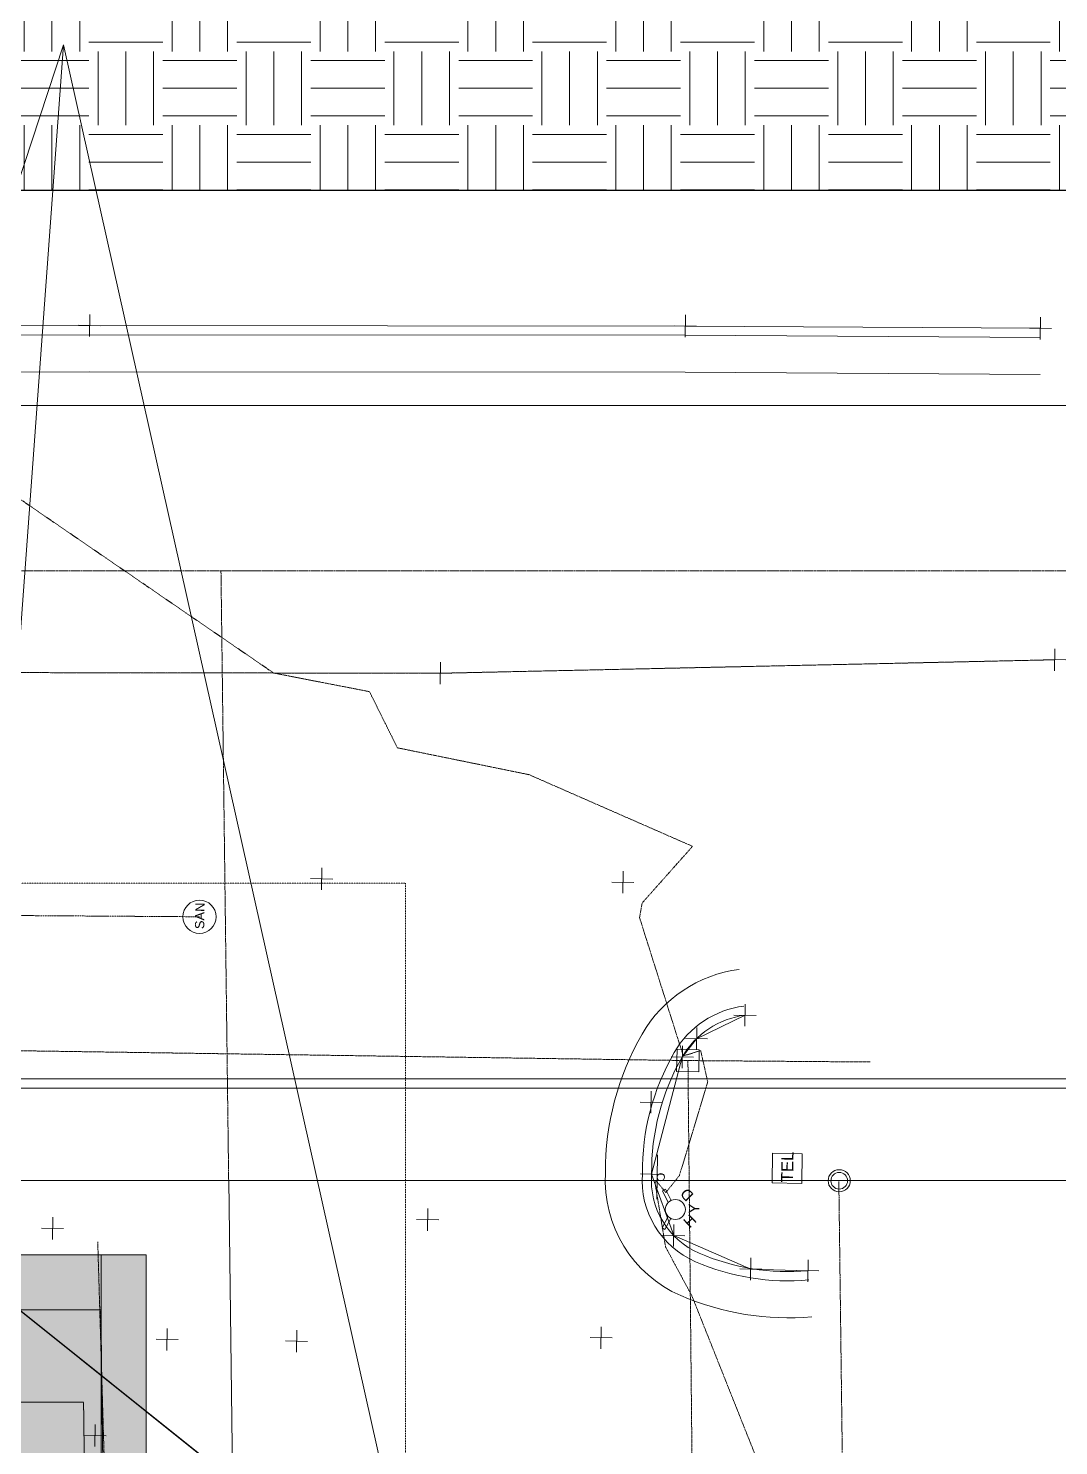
# Model space of a CAD drawing. Header units: inches. Extents: x -10205 to 13964, y -460 to 30702.
# Drawn here: x -759 to -91, y 12096 to 13017 of the extents above; entities that cross this region are included whole.
import ezdxf

# ---------------------------------------------------------------- set-up
doc = ezdxf.new("R2010")
doc.units = ezdxf.units.IN
doc.header["$MEASUREMENT"] = 0
for name, pattern in [('Aligning Line 1_8_', [0.25, 0.125, -0.125]), ('IMPORT-CENTER _3_', [2, 1.25, -0.25, 0.25, -0.25]), ('IMPORT-DASHED _2_', [0.75, 0.5, -0.25]), ('IMPORT-HIDDEN', [0.375, 0.25, -0.125]), ('IMPORT-OE', [1.3, 1, -0.15, 0, -0.15]), ('IMPORT-SAN', [1.4, 1, -0.13, 0, -0.27])]:
    doc.linetypes.add(name, pattern=pattern)
for name, color, linetype, lineweight in [('0-1', 7, 'Continuous', 5), ('0-4', 7, 'Continuous', 9), ('00base_6150001_dwg', 147, 'Continuous', 13), ('4', 147, 'Continuous', 13), ('54', 147, 'Continuous', 13), ('7', 147, 'Continuous', 13), ('9', 147, 'Continuous', 13), ('A-FLOR-2', 243, 'Continuous', 5), ('A-FLOR-4', 53, 'Continuous', 9), ('A-WALL-5', 130, 'Continuous', 25), ('A-WALL-PATT-2', 254, 'Continuous', 9), ('C-TOPO', 7, 'Continuous', 9), ('E_RDWY_C_and_G', 1, 'Continuous', 13), ('E_RDWY_Centerline', 1, 'IMPORT-CENTER _3_', 13), ('E_RW', 147, 'IMPORT-DASHED _2_', 13), ('E_RW-1', 4, 'IMPORT-CENTER _3_', 9), ('E_Survey_Property_Iron', 147, 'Continuous', 13), ('E_Survey_Traverse', 147, 'Continuous', 13), ('E_TOPO_DTM_Breaklines', 147, 'Continuous', 13), ('E_TOPO_DTM_Contours_Minor', 147, 'IMPORT-DASHED _2_', 13), ('E_TOPO_SGN', 147, 'Continuous', 13), ('E_TOPO_Text', 147, 'Continuous', 13), ('E_UTL_E_PowerPole', 147, 'Continuous', 13), ('E_UTL_Overhead', 147, 'IMPORT-OE', 13), ('E_UTL_SAN_MH', 147, 'Continuous', 13), ('E_UTL_SAN_PIPE', 147, 'IMPORT-SAN', 13), ('E_UTL_T_Pedestal', 147, 'Continuous', 13), ('E_UTL_W_Hydrant', 147, 'Continuous', 13), ('G-ANNO-SYMB', 111, 'Aligning Line 1_8_', 9), ('P_PARCEL', 147, 'Continuous', 13), ('P_SETBACK_BALC', 147, 'IMPORT-HIDDEN', 13), ('P_SETBACK_BUILD 2ND _ 3RD', 147, 'IMPORT-HIDDEN', 13), ('PROP BALC 1ST FLOOR', 147, 'Continuous', 13)]:
    doc.layers.add(name, color=color, linetype=linetype, lineweight=lineweight)
doc.styles.add('Arial_3', font='arial.ttf', dxfattribs={"height": 6.946107})
doc.styles.add('Arial_5', font='arial.ttf', dxfattribs={"height": 7.8})
doc.styles.add('Arial_6', font='arial.ttf', dxfattribs={"height": 5.999999})

# ---------------------------------------------------------------- blocks, each defined once
blk = doc.blocks.new('1750 Ox - 2nd Phase_rvt-1-SITE PLAN - CAD FILE')
at = {"layer": 'A-FLOR-2'}
h = blk.add_hatch(color=256, dxfattribs=at)
h.paths.add_polyline_path([(-1586.72, 9916.4), (-1586.72, 9974.19), (-1334.35, 9974.19), (-1334.35, 10050.99), (-1802.72, 10050.99), (-1802.72, 9916.4)], flags=0)
h.paths.add_polyline_path([(-752.38, 10281.39), (-674.91, 10281.39), (-674.91, 10473.39), (-751.71, 10473.39), (-751.71, 10626.99), (-674.91, 10626.99), (-674.91, 10818.99), (-751.71, 10818.99), (-751.71, 11068.4), (-674.91, 11068.4), (-674.91, 11260.4), (-751.71, 11260.4), (-751.71, 11627.15), (-674.91, 11627.15), (-674.91, 11819.15), (-806.72, 11819.15), (-806.72, 10281.39), (-777.08, 10281.39)], flags=0)
h.paths.add_polyline_path([(-1495.52, 10818.99), (-1495.52, 10931.69), (-1687.52, 10931.69), (-1687.52, 10818.99)], flags=0)
h.paths.add_polyline_path([(-1265.12, 10818.99), (-1265.12, 10931.69), (-1418.72, 10931.69), (-1418.72, 10818.99)], flags=0)
h.paths.add_polyline_path([(-1322.72, 11164.59), (-1322.72, 11277.29), (-1514.72, 11277.29), (-1514.72, 11164.59), (-1444.08, 11164.59)], flags=0)
h.paths.add_polyline_path([(-1651.79, 12088.59), (-1551.92, 12088.59), (-1551.92, 12220.4), (-1743.92, 12220.4), (-1743.92, 12143.6), (-1791.92, 12143.6), (-1791.92, 12088.59), (-1658.77, 12088.59)], flags=0)
h.paths.add_polyline_path([(-874.72, 12088.59), (-682.72, 12088.59), (-682.72, 12220.4), (-874.72, 12220.4), (-874.72, 12208.59)], flags=0)
at = {"layer": 'A-FLOR-4'}
for p, q in [((-682.72, 12220.4), (-874.72, 12220.4)), ((-682.72, 12088.59), (-682.72, 12220.4))]:
    blk.add_line(p, q, dxfattribs=at)
blk = doc.blocks.new('building 1 - building 1-1268151-SITE PLAN - CAD FILE')
at = {"layer": 'A-WALL-PATT-2'}
h = blk.add_hatch(dxfattribs=at)
h.set_pattern_fill('FP_19', color=256, style=0, pattern_type=2)
h.set_pattern_definition([(0, (0, 0), (48, 48), [48, -48]), (0, (0, 18), (48, 48), [48, -48]), (0, (0, 36), (48, 48), [48, -48]), (90, (6, 42), (-48, 48), [48, -48]), (90, (24, 42), (-48, 48), [48, -48]), (90, (42, 42), (-48, 48), [48, -48])])
h.paths.add_polyline_path([(-946.3, 12911.84), (808.56, 12911.84), (808.56, 14369.84), (-946.3, 14369.84), (-946.3, 12978.76)], flags=0)
at = {"layer": 'A-WALL-5'}
blk.add_line((-946.3, 12911.84), (808.56, 12911.84), dxfattribs=at)
blk = doc.blocks.new('1750 Ox - Topography_rvt-1-SITE PLAN - CAD FILE')
at = {"layer": 'C-TOPO'}
for p, q in [((-590.41, 12772), (-945.44, 12772)), ((-590.41, 12772), (-945.44, 12772)), ((-519.83, 12772), (-590.41, 12772)), ((-519.83, 12772), (-590.41, 12772)), ((-179.81, 12772), (-519.83, 12772)), ((-179.81, 12772), (-519.83, 12772)), ((-179.81, 12772), (161.83, 12772)), ((161.83, 12772), (-179.81, 12772)), ((-638.35, 12334.59), (-793.41, 12334.59)), ((-793.41, 12334.59), (-638.35, 12334.59)), ((-791.32, 12328.59), (-639.01, 12328.59)), ((-639.01, 12328.59), (-791.32, 12328.59)), ((-608.73, 12328.59), (-639.01, 12328.59)), ((-639.01, 12328.59), (-608.73, 12328.59)), ((-638.35, 12334.59), (-607.53, 12334.59)), ((-607.53, 12334.59), (-638.35, 12334.59)), ((-608.73, 12328.59), (-189.37, 12328.59)), ((-189.37, 12328.59), (-608.73, 12328.59)), ((-607.53, 12334.59), (-189.24, 12334.59)), ((-189.24, 12334.59), (-607.53, 12334.59)), ((-2.14, 12328.59), (-189.37, 12328.59)), ((-189.37, 12328.59), (-2.14, 12328.59)), ((0.08, 12334.59), (-189.24, 12334.59)), ((0.08, 12334.59), (-189.24, 12334.59)), ((-770.47, 12268.59), (-645.58, 12268.59)), ((-770.47, 12268.59), (-645.58, 12268.59)), ((-645.58, 12268.59), (-620.76, 12268.59)), ((-620.76, 12268.59), (-645.58, 12268.59)), ((-190.66, 12268.59), (-620.76, 12268.59)), ((-190.66, 12268.59), (-620.76, 12268.59)), ((-24.32, 12268.59), (-190.66, 12268.59)), ((-24.32, 12268.59), (-190.66, 12268.59))]:
    blk.add_line(p, q, dxfattribs=at)
at = {"layer": '0-4'}
blk.add_blockref('building 1 - building 1-1268151-SITE PLAN - CAD FILE', (0, 0), dxfattribs=at)
blk = doc.blocks.new('00base_6150001_dwg-1748108-SITE PLAN - CAD FILE')
at = {"layer": '4'}
for p, q in [((4040871.69, 3366510.96), (4040886.09, 3366510.96)), ((4040878.89, 3366503.76), (4040878.89, 3366518.16)), ((4040744.74, 3366474.01), (4040744.74, 3366488.41)), ((4040737.54, 3366481.21), (4040751.94, 3366481.21)), ((4041108.72, 3366332.85), (4041108.72, 3366347.25)), ((4041101.52, 3366340.05), (4041115.92, 3366340.05)), ((4040888.48, 3366260.41), (4040888.48, 3366274.81)), ((4040881.28, 3366267.61), (4040895.68, 3366267.61)), ((4041109.78, 3366137.32), (4041109.78, 3366151.72)), ((4041102.58, 3366144.52), (4041116.98, 3366144.52)), ((4040960.01, 3366123.82), (4040974.41, 3366123.82)), ((4040967.21, 3366116.62), (4040967.21, 3366131.02))]:
    blk.add_line(p, q, dxfattribs=at)
at = {"layer": '54'}
for p, q in [((4040800.7, 3366435.4), (4040815.1, 3366435.4)), ((4040807.9, 3366428.2), (4040807.9, 3366442.6)), ((4040808.2, 3366344.15), (4040808.2, 3366358.55)), ((4040801, 3366351.35), (4040815.4, 3366351.35)), ((4040813.67, 3366146.55), (4040813.67, 3366160.95)), ((4040806.47, 3366153.75), (4040820.87, 3366153.75))]:
    blk.add_line(p, q, dxfattribs=at)
at = {"layer": '7'}
for p, q in [((4041465.57, 3366489.37), (4041465.57, 3366503.77)), ((4041458.37, 3366496.57), (4041472.77, 3366496.57)), ((4040913.27, 3366122.71), (4040927.67, 3366122.71)), ((4040920.47, 3366115.51), (4040920.47, 3366129.91)), ((4040880.87, 3366100.56), (4040880.87, 3366114.96)), ((4041471.68, 3366102.82), (4041471.68, 3366117.22)), ((4040873.67, 3366107.76), (4040888.07, 3366107.76)), ((4040989.65, 3366104.12), (4041004.05, 3366104.12)), ((4040996.85, 3366096.92), (4040996.85, 3366111.32)), ((4041464.48, 3366110.02), (4041478.88, 3366110.02)), ((4041001.75, 3366095.04), (4041016.15, 3366095.04)), ((4041008.95, 3366087.84), (4041008.95, 3366102.24)), ((4041024.73, 3366056.6), (4041024.73, 3366071)), ((4040859.95, 3366050.16), (4040859.95, 3366064.56)), ((4041017.53, 3366063.8), (4041031.93, 3366063.8)), ((4040852.75, 3366057.36), (4040867.15, 3366057.36)), ((4040859.43, 3366013.07), (4040859.43, 3366027.47)), ((4040852.23, 3366020.27), (4040866.63, 3366020.27)), ((4041474.03, 3365872.31), (4041474.03, 3365886.71)), ((4041466.83, 3365879.51), (4041481.23, 3365879.51))]:
    blk.add_line(p, q, dxfattribs=at)
at = {"layer": '9'}
for p, q in [((4041243.52, 3366258.02), (4041243.52, 3366272.42)), ((4041236.32, 3366265.22), (4041250.72, 3366265.22)), ((4041258.89, 3365859.52), (4041258.89, 3365873.92)), ((4041251.69, 3365866.72), (4041266.09, 3365866.72))]:
    blk.add_line(p, q, dxfattribs=at)
at = {"layer": 'E_RDWY_C_and_G', "flags": 128}
for points in [[(4041444.03, 3365879.2), (4041441.68, 3366109.63), (4041435.58, 3366496.05), (4041428, 3366888.27), (4041422.23, 3367237.76), (4041416.53, 3367619.14), (4041410.61, 3367936.25), (4041404.46, 3368268.43), (4041396.48, 3368753.03), (4041386.23, 3369415.63), (4041380.86, 3369781.88), (4041373.16, 3370200.37), (4041367.22, 3370589.27)], [(4041468.03, 3365879.44), (4041465.68, 3366109.94), (4041459.57, 3366496.47), (4041452, 3366888.7), (4041446.23, 3367238.14), (4041440.52, 3367619.55), (4041434.6, 3367936.69), (4041428.46, 3368268.85), (4041420.48, 3368753.41), (4041410.23, 3369416), (4041404.86, 3369782.28), (4041397.16, 3370200.78), (4041391.22, 3370589.64)], [(4041474.03, 3365879.51), (4041471.68, 3366110.02), (4041465.57, 3366496.57), (4041458, 3366888.8), (4041452.23, 3367238.23), (4041446.52, 3367619.65), (4041440.6, 3367936.81), (4041434.46, 3368268.96), (4041426.48, 3368753.51), (4041416.23, 3369416.1), (4041410.86, 3369782.38), (4041403.16, 3370200.88), (4041397.22, 3370589.73)]]:
    blk.add_lwpolyline(points, dxfattribs=at)
at = {"layer": 'E_RDWY_C_and_G'}
for centre, radius, start, end in [((4040917.26, 3366071.29), 81.52, 87.45573, 157.53506), ((4040924.79, 3365974.27), 178.51, 60.97586, 91.25686), ((4040917.26, 3366071.29), 57.52, 86.70277, 157.53506), ((4040917.26, 3366071.29), 51.52, 86.42431, 157.53506), ((4040924.79, 3365974.27), 148.51, 60.97586, 91.66737), ((4040924.79, 3365974.27), 154.51, 60.97586, 91.56731), ((4040970.02, 3366055.77), 85.3, 8.35165, 60.97586), ((4040970.02, 3366055.77), 55.3, 8.35165, 60.97586), ((4040970.02, 3366055.77), 61.3, 8.35165, 60.97586), ((4041003.87, 3366035.48), 175.24, 157.53506, 186.01126), ((4041003.87, 3366035.48), 151.24, 157.53506, 186.01126), ((4041003.87, 3366035.48), 145.24, 157.53506, 186.01126)]:
    blk.add_arc(centre, radius, start, end, dxfattribs=at)
at = {"layer": 'E_RDWY_Centerline', "flags": 128}
blk.add_lwpolyline([(4041175.62, 3370600.97), (4041179.21, 3370225.77), (4041187.8, 3369801.53), (4041194.92, 3369403.94), (4041198.57, 3369098.13), (4041206.15, 3368665.97), (4041212.99, 3368282.39), (4041218.77, 3367958.64), (4041223.61, 3367607.4), (4041228.23, 3367272.01), (4041233.41, 3367006), (4041237.66, 3366652.34), (4041243.52, 3366265.22), (4041258.89, 3365866.72)], dxfattribs=at)
at = {"layer": 'E_RW', "flags": 128}
blk.add_lwpolyline([(4040928.34, 3365401.26), (4040918.37, 3366001.17), (4038845.24, 3365940.54), (4038854.34, 3365340.55)], dxfattribs=at)
at = {"layer": 'E_RW-1'}
for p, q in [((4041228.74, 3371155.13), (4041324.29, 3365407.84)), ((4040911.78, 3366397.15), (4041307.65, 3366408.73))]:
    blk.add_line(p, q, dxfattribs=at)
at = {"layer": 'E_Survey_Property_Iron'}
for radius in [7.2, 5.4]:
    blk.add_circle((4040918.22, 3366000.91), radius, dxfattribs=at)
at = {"layer": 'E_Survey_Traverse', "flags": 128}
blk.add_lwpolyline([(4039039.58, 3369997.09), (4041584.77, 3367512.04), (4040589.07, 3366225.92), (4039039.58, 3369997.09), (4041584.68, 3367512.13), (4040589.07, 3366226.29)], close=True, dxfattribs=at)
at = {"layer": 'E_TOPO_DTM_Breaklines', "flags": 128}
for points in [[(4041175.62, 3370600.97), (4041179.21, 3370225.77), (4041187.8, 3369801.53), (4041194.92, 3369403.94), (4041198.57, 3369098.13), (4041206.15, 3368665.97), (4041212.99, 3368282.39), (4041218.03, 3367961.63), (4041223.61, 3367607.4), (4041226.52, 3367345.1), (4041228.41, 3367273.57), (4041233.41, 3367006), (4041237.66, 3366652.34), (4041243.52, 3366265.22), (4041258.89, 3365866.72)], [(4041474.03, 3365879.51), (4041471.68, 3366110.02), (4041465.57, 3366496.57), (4041458, 3366888.8), (4041452.23, 3367238.23), (4041446.78, 3367572.28), (4041446.52, 3367619.65), (4041440.6, 3367936.81), (4041439, 3367986.29), (4041437.7, 3368084.44), (4041437.7, 3368121.67), (4041434.46, 3368268.96), (4041433.05, 3368325.81), (4041428.29, 3368675.26), (4041426.48, 3368753.51), (4041421.08, 3369091.15), (4041420.62, 3369147.11), (4041416.72, 3369371.32), (4041416.23, 3369416.1), (4041410.86, 3369782.38), (4041409.09, 3369830.19), (4041403.16, 3370200.88), (4041397.22, 3370589.73)], [(4040859.43, 3366020.27), (4040859.95, 3366057.36), (4040880.87, 3366107.76), (4040920.47, 3366122.71), (4040996.85, 3366104.12), (4041008.95, 3366095.04), (4041024.73, 3366063.8)]]:
    blk.add_lwpolyline(points, dxfattribs=at)
at = {"layer": 'E_TOPO_DTM_Contours_Minor', "flags": 128}
blk.add_lwpolyline([(4039688.5, 3365883.66), (4039202.73, 3365893.18), (4039106.29, 3365892.83), (4038871.37, 3365888.11), (4038865.58, 3365886.62), (4038865.23, 3365912.23), (4038957.57, 3365914.9), (4039210.48, 3365922.92), (4039297.75, 3365925.29), (4039523.25, 3365931.48), (4039618.58, 3365934.59), (4039805.02, 3365938.94), (4039881.56, 3365939.19), (4039917.99, 3365943.11), (4039922.9, 3365921.64), (4039932.79, 3365920.38), (4040010.05, 3365947.65), (4040030.75, 3365956.08), (4040039.49, 3365960.37), (4040219.14, 3365986.21), (4040270.7, 3365998.85), (4040384.71, 3366029.09), (4040421.41, 3366037.66), (4040696.13, 3366043.6), (4040724.04, 3366045.09), (4040731.62, 3366049.29), (4040841.77, 3366095.23), (4040873.36, 3366112.9), (4040913.97, 3366120.26), (4040916.31, 3366119.82), (4040908.69, 3366113.31), (4040919.91, 3366104.67), (4040980.91, 3366087.32), (4041001.36, 3366092.23), (4040999.08, 3366098.73), (4040997.69, 3366103.49), (4041087.01, 3366133.35), (4041096.43, 3366131.85), (4041133.83, 3366099.71), (4041178.62, 3366206.64), (4041194.64, 3366292.35), (4041230.79, 3366311.03), (4041241.88, 3366373.48), (4041367.68, 3366563.48), (4041463.16, 3366621.46), (4041497.85, 3366876.51), (4041481.13, 3367167.72), (4041497.77, 3367332.42), (4041533.12, 3367534.62), (4041553.73, 3367536.22), (4041555.72, 3367597.48)], dxfattribs=at)
at = {"layer": 'E_TOPO_SGN'}
blk.add_line((4040904.28, 3366119.15), (4040933.08, 3366119.15), dxfattribs=at)
blk.add_circle((4040918.68, 3366116.75), 2.4, dxfattribs=at)
at = {"layer": 'E_TOPO_Text'}
blk.add_line((4041647.52, 3366516.54), (4040486.95, 3366237.05), dxfattribs=at)
at = {"layer": 'E_TOPO_Text', "flags": 128}
blk.add_lwpolyline([(4040974.7, 3366725.5), (4041647.52, 3366516.54), (4040774.82, 3366566.12)], dxfattribs=at)
at = {"layer": 'E_UTL_E_PowerPole'}
blk.add_line((4040994.64, 3366107.59), (4040994.64, 3366111.19), dxfattribs=at)
at = {"layer": 'E_UTL_E_PowerPole', "flags": 128}
blk.add_lwpolyline([(4040987.44, 3366107.59), (4040987.44, 3366093.19), (4041001.84, 3366093.19), (4041001.84, 3366107.59)], close=True, dxfattribs=at)
at = {"layer": 'E_UTL_Overhead'}
blk.add_line((4040870.49, 3366481.46), (4039432.03, 3366414.72), dxfattribs=at)
at = {"layer": 'E_UTL_Overhead', "flags": 128}
for points in [[(4041615.36, 3366840.25), (4040993.25, 3366829.08), (4040994.64, 3366100.39), (4040995.69, 3365982.21)], [(4038919.84, 3366073.5), (4039177.53, 3366084.02), (4039639.75, 3366092.47), (4040472.88, 3366086.41), (4040994.64, 3366100.39)]]:
    blk.add_lwpolyline(points, dxfattribs=at)
at = {"layer": 'E_UTL_SAN_MH'}
blk.add_circle((4041082.77, 3366418.92), 10.8, dxfattribs=at)
at = {"layer": 'E_UTL_SAN_PIPE'}
blk.add_line((4041044.86, 3370222.51), (4041082.77, 3366418.92), dxfattribs=at)
at = {"layer": 'E_UTL_T_Pedestal', "flags": 128}
blk.add_lwpolyline([(4040935.32, 3366025.22), (4040916.12, 3366025.22), (4040916.12, 3366044.42), (4040935.32, 3366044.42)], close=True, dxfattribs=at)
at = {"layer": 'E_UTL_W_Hydrant', "flags": 128}
for points in [[(4040893.27, 3366111.64), (4040885.74, 3366115.41), (4040884.77, 3366113.47), (4040891.97, 3366109.87)], [(4040903.61, 3366109.87), (4040910.81, 3366113.47), (4040909.84, 3366115.41), (4040902.31, 3366111.64)]]:
    blk.add_lwpolyline(points, dxfattribs=at)
at = {"layer": 'E_UTL_W_Hydrant'}
blk.add_circle((4040897.79, 3366106.95), 6.51, dxfattribs=at)
at = {"layer": 'P_PARCEL', "flags": 128}
blk.add_lwpolyline([(4040911.78, 3366397.15), (4040855.93, 3369756.73), (4038354.97, 3369712.55), (4038512.69, 3366326.99)], close=True, dxfattribs=at)
at = {"layer": 'P_SETBACK_BALC', "flags": 128}
blk.add_lwpolyline([(4040772.95, 3369695.26), (4038441.79, 3369654.08), (4038592.75, 3366413.36), (4040826.42, 3366478.69)], close=True, dxfattribs=at)
at = {"layer": 'P_SETBACK_BUILD 2ND _ 3RD', "flags": 128}
blk.add_lwpolyline([(4040766.24, 3366488.93), (4040713.95, 3369634.21), (4038456.58, 3369594.33), (4038604.19, 3366425.7)], close=True, dxfattribs=at)
at = {"layer": 'PROP BALC 1ST FLOOR', "flags": 128}
blk.add_lwpolyline([(4040721.08, 3367039.53), (4040776.09, 3367040.44), (4040782.25, 3366669.7), (4040859.04, 3366670.97), (4040862.23, 3366479), (4040730.44, 3366476.81)], close=True, dxfattribs=at)
at = {"layer": 'E_UTL_SAN_MH', "insert": (4041074.77, 3366421.77), "char_height": 6, "width": 20.5684, "attachment_point": 1, "line_spacing_factor": 0.941778, "style": 'Arial_6'}
blk.add_mtext('SAN', dxfattribs=at)
at = {"layer": 'E_UTL_T_Pedestal', "insert": (4040916.62, 3366038.66), "char_height": 7.8, "width": 23.874, "attachment_point": 1, "line_spacing_factor": 0.941778, "style": 'Arial_5'}
blk.add_mtext('TEL', dxfattribs=at)
at = {"layer": 'E_UTL_W_Hydrant', "char_height": 6.95, "width": 8.3341, "attachment_point": 1, "line_spacing_factor": 0.941778, "style": 'Arial_3'}
for s, insert, rotation in [('H', (4040890.45, 3366102.35), 315), ('D', (4040902.57, 3366099.6), 45)]:
    blk.add_mtext(s, dxfattribs=dict(at, insert=insert, rotation=rotation))
at = {"layer": 'E_UTL_W_Hydrant', "insert": (4040895.34, 3366098.3), "char_height": 6.95, "width": 7.5687, "attachment_point": 1, "line_spacing_factor": 0.941778, "style": 'Arial_3'}
blk.add_mtext('Y', dxfattribs=at)

msp = doc.modelspace()

# ---------------------------------------------------------------- linework, layer by layer
at = {"layer": 'G-ANNO-SYMB'}
msp.add_line((-514.42, 12461.73), (-4244.79, 12461.73), dxfattribs=at)

# ---------------------------------------------------------------- block references
at = {"layer": '0-1'}
msp.add_blockref('1750 Ox - 2nd Phase_rvt-1-SITE PLAN - CAD FILE', (0, 0), dxfattribs=at)

# ---------------------------------------------------------------- next in the draw order: linework, layer by layer
at = {"layer": 'G-ANNO-SYMB'}
msp.add_line((-514.42, 12461.73), (-514.42, 9706.24), dxfattribs=at)

# ---------------------------------------------------------------- next in the draw order: block references
at = {"layer": '0-1'}
msp.add_blockref('1750 Ox - Topography_rvt-1-SITE PLAN - CAD FILE', (0, 0), dxfattribs=at)
at = {"layer": '00base_6150001_dwg', "rotation": 89.04760487178136}
msp.add_blockref('00base_6150001_dwg-1748108-SITE PLAN - CAD FILE', (3298136.14, -4084040.07), dxfattribs=at)

doc.saveas('drawing.dxf')
